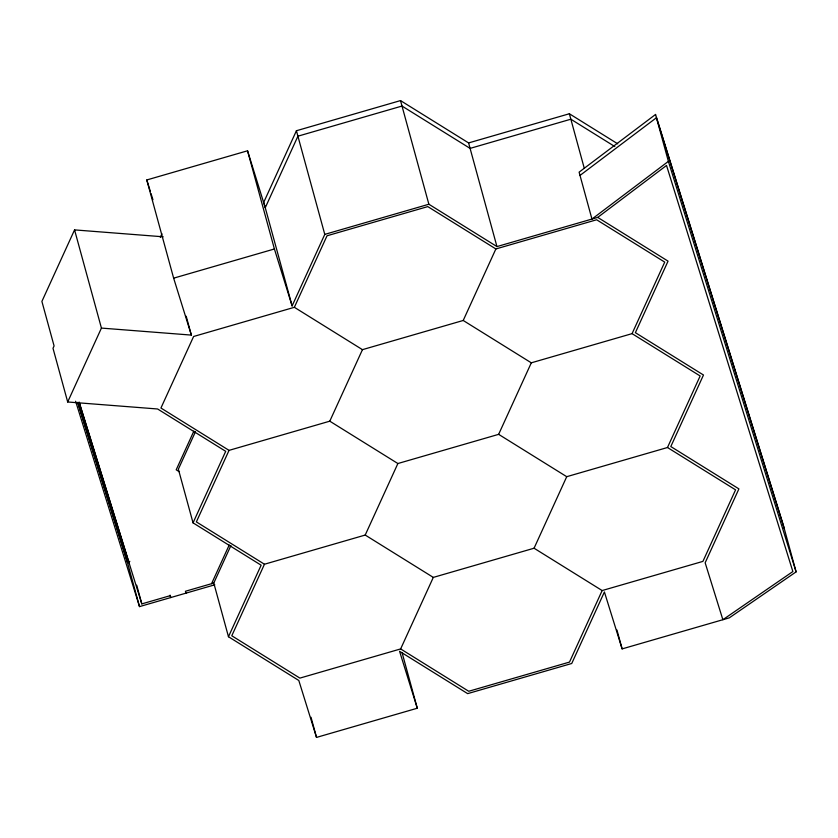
<?xml version="1.0" encoding="UTF-8"?>
<svg xmlns="http://www.w3.org/2000/svg" width="838" height="838" viewBox="0 0 838 838"><rect width="100%" height="100%" fill="white"/><g stroke="black" fill="none" stroke-linecap="round" stroke-linejoin="round"><path stroke-width="1.26" d="M163.19 236.798L74.561 229.895L41.9 301.418L54.082 345.937L53.004 348.294L67.689 401.978L157.617 408.986L225.705 451.326L193.044 522.86L261.131 565.2L228.47 636.733L298.81 680.477L316.523 737.409L417.282 708.225L402.125 652.833M67.689 401.978L101.429 328.087L74.561 229.895M160.33 237.311L161.933 233.792M296.422 130.738L263.761 202.262L292.116 305.912L324.777 234.389L296.422 130.738L400.512 100.591L468.599 142.931L496.955 246.582L597.714 217.398L666.524 165.463L792.863 571.547L722.869 619.711L705.156 562.78L738.907 488.889L670.809 446.549L703.48 375.015L635.382 332.676L668.054 261.142L597.714 217.398M193.871 431.109L176.2 469.804L179.489 471.857M195.495 431.654L178.358 469.175L193.044 522.86M229.036 450.362L196.364 521.896L264.462 564.236L365.211 535.053L433.309 577.403L534.068 548.22L602.155 590.56L702.914 561.387L735.575 489.853L667.488 447.513L566.729 476.686L498.641 434.346L397.882 463.529L329.784 421.179L229.036 450.362L160.938 408.022L193.609 336.488L294.358 307.305L362.456 349.656L463.215 320.472L531.302 362.823L632.062 333.639L700.149 375.979L667.488 447.513M294.358 307.305L327.03 235.782L427.789 206.598L495.876 248.949L596.635 219.766L664.723 262.105L632.062 333.639M211.553 583.698L229.224 545.004M228.47 636.733L213.784 583.049L230.921 545.528M264.462 564.236L231.791 635.77L299.889 678.11L400.637 648.926L468.735 691.277L569.494 662.093L602.155 590.56M329.784 421.179L362.456 349.656M365.211 535.053L397.882 463.529M463.215 320.472L495.876 248.949M400.637 648.926L433.309 577.403M498.641 434.346L531.302 362.823M534.068 548.22L566.729 476.686M655.557 114.46L579.121 172.157L591.953 219.074L668.389 161.367L655.557 114.46L783.268 524.955L796.1 571.872L729.28 617.857L622.121 648.895L604.408 591.963L571.736 663.487L467.656 693.634L399.569 651.294L417.282 708.225M580.011 175.425L656.458 117.729L784.159 528.233M101.429 328.087L191.357 335.095L173.644 278.164L146.786 179.961L247.545 150.788L265.258 207.719L297.919 136.196L401.999 106.049L470.097 148.389L570.846 119.206L614.809 146.545M468.599 142.931L569.358 113.748L617.711 143.822M173.644 278.164L274.403 248.98L292.116 305.912M324.777 234.389L428.867 204.242L496.955 246.582M129.848 561.366L127.345 562.099L77.777 402.785M79.097 402.282L141.811 603.894L170.166 595.682L170.753 597.557L170.093 595.137M213.784 583.049L185.428 591.261L186.015 593.147M75.63 401.245L139.517 606.607L214.779 584.809M668.389 161.367L796.1 571.872M146.786 179.961L150.253 191.106M151.018 193.578L152.945 199.769M79.181 402.25L129.073 562.864M77.84 402.303L125.847 556.642L139.517 606.607M569.358 113.748L584.285 168.302M616.946 630.019L622.121 648.895M400.512 100.591L428.867 204.242M247.545 150.788L274.403 248.98M311.013 717.265L316.523 737.409M186.193 316.209L191.357 335.095M136.699 585.196L141.811 603.894"/></g></svg>
